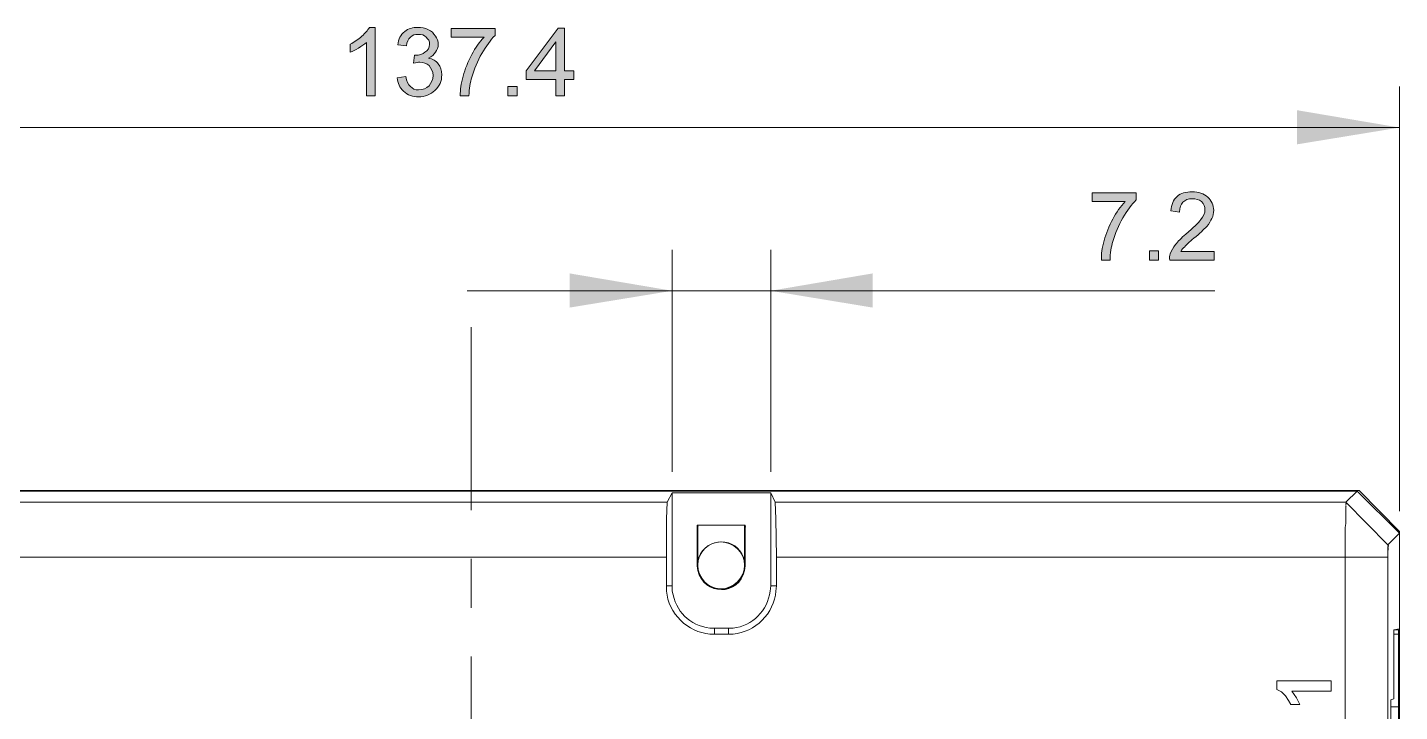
# Model space of a CAD drawing. Header units: millimetres. Extents: x 0 to 297, y 0 to 210.
# Drawn here: x 63.7 to 113.9, y 143.2 to 168.2 of the extents above; entities that cross this region are included whole.
import ezdxf

# ---------------------------------------------------------------- set-up
doc = ezdxf.new("R2010")
doc.units = ezdxf.units.MM

msp = doc.modelspace()

# ---------------------------------------------------------------- hatches: boundary and pattern name
h = msp.add_hatch(color=7)
edge = h.paths.add_edge_path(flags=0)
edge.add_spline(control_points=[(76.429588, 165.723851), (76.429588, 165.723851), (76.112088, 165.723851), (76.112088, 165.723851), (76.112088, 165.723851), (76.112088, 167.671149), (76.112088, 167.671149), (76.027386, 167.607649), (75.94279, 167.544149), (75.81579, 167.459553), (75.709886, 167.396053), (75.604088, 167.353649), (75.519386, 167.311351), (75.519386, 167.311351), (75.519386, 167.607649), (75.519386, 167.607649), (75.667588, 167.692351), (75.81579, 167.777053), (75.94279, 167.904053), (76.06979, 168.009851), (76.154386, 168.115649), (76.217886, 168.221553), (76.217886, 168.221553), (76.429588, 168.221553), (76.429588, 168.221553), (76.429588, 168.221553), (76.429588, 165.723851), (76.429588, 165.723851)], knot_values=[0, 0, 0, 0, 1, 1, 1, 2, 2, 2, 3, 3, 3, 4, 4, 4, 5, 5, 5, 6, 6, 6, 7, 7, 7, 8, 8, 8, 9, 9, 9, 9], degree=3, periodic=1)
edge = h.paths.add_edge_path(flags=0)
edge.add_spline(control_points=[(77.233886, 166.380053), (77.233886, 166.380053), (77.551386, 166.422351), (77.551386, 166.422351), (77.572588, 166.253053), (77.636088, 166.126053), (77.72079, 166.062553), (77.78429, 165.977851), (77.890088, 165.935553), (78.017088, 165.935553), (78.186386, 165.935553), (78.29229, 165.999053), (78.398088, 166.083649), (78.48279, 166.189553), (78.54629, 166.316553), (78.54629, 166.464649), (78.54629, 166.612851), (78.48279, 166.718649), (78.398088, 166.824553), (78.313386, 166.909149), (78.186386, 166.951553), (78.059386, 166.951553), (77.995886, 166.951553), (77.932386, 166.930351), (77.826588, 166.909149), (77.826588, 166.909149), (77.868886, 167.205553), (77.868886, 167.205553), (77.890088, 167.205553), (77.91129, 167.205553), (77.91129, 167.205553), (78.03829, 167.205553), (78.16529, 167.247851), (78.249886, 167.311351), (78.35579, 167.374851), (78.41929, 167.480649), (78.41929, 167.607649), (78.41929, 167.713553), (78.376886, 167.798149), (78.29229, 167.861649), (78.22879, 167.946351), (78.122886, 167.967553), (77.995886, 167.967553), (77.890088, 167.967553), (77.78429, 167.946351), (77.72079, 167.861649), (77.636088, 167.798149), (77.59379, 167.692351), (77.572588, 167.544149), (77.572588, 167.544149), (77.255088, 167.586553), (77.255088, 167.586553), (77.27629, 167.798149), (77.360886, 167.946351), (77.509088, 168.073351), (77.636088, 168.179149), (77.805386, 168.221553), (77.995886, 168.221553), (78.122886, 168.221553), (78.249886, 168.200351), (78.376886, 168.136851), (78.48279, 168.094553), (78.567386, 168.009851), (78.630886, 167.904053), (78.694386, 167.819351), (78.73679, 167.713553), (78.73679, 167.607649), (78.73679, 167.501851), (78.694386, 167.396053), (78.630886, 167.311351), (78.588588, 167.226649), (78.503886, 167.163149), (78.376886, 167.099649), (78.525088, 167.078553), (78.652088, 166.993851), (78.73679, 166.888053), (78.821386, 166.782149), (78.86379, 166.655149), (78.86379, 166.485851), (78.86379, 166.253053), (78.779088, 166.083649), (78.60979, 165.914351), (78.461588, 165.766149), (78.249886, 165.681553), (78.017088, 165.681553), (77.805386, 165.681553), (77.614886, 165.745053), (77.46679, 165.893149), (77.318588, 166.020149), (77.255088, 166.189553), (77.233886, 166.380053), (77.233886, 166.380053), (77.233886, 166.380053), (77.233886, 166.380053)], knot_values=[0, 0, 0, 0, 1, 1, 1, 2, 2, 2, 3, 3, 3, 4, 4, 4, 5, 5, 5, 6, 6, 6, 7, 7, 7, 8, 8, 8, 9, 9, 9, 10, 10, 10, 11, 11, 11, 12, 12, 12, 13, 13, 13, 14, 14, 14, 15, 15, 15, 16, 16, 16, 17, 17, 17, 18, 18, 18, 19, 19, 19, 20, 20, 20, 21, 21, 21, 22, 22, 22, 23, 23, 23, 24, 24, 24, 25, 25, 25, 26, 26, 26, 27, 27, 27, 28, 28, 28, 29, 29, 29, 30, 30, 30, 31, 31, 31, 31], degree=3, periodic=1)
edge = h.paths.add_edge_path(flags=0)
edge.add_spline(control_points=[(79.202386, 167.861649), (79.202386, 167.861649), (79.202386, 168.179149), (79.202386, 168.179149), (79.202386, 168.179149), (80.811088, 168.179149), (80.811088, 168.179149), (80.811088, 168.179149), (80.811088, 167.925149), (80.811088, 167.925149), (80.64179, 167.755851), (80.493588, 167.544149), (80.32429, 167.269053), (80.176088, 166.993851), (80.049088, 166.697553), (79.964386, 166.401149), (79.900886, 166.210649), (79.858588, 165.977851), (79.858588, 165.723851), (79.858588, 165.723851), (79.541088, 165.723851), (79.541088, 165.723851), (79.541088, 165.935553), (79.56229, 166.168351), (79.646886, 166.443553), (79.710386, 166.697553), (79.81629, 166.972649), (79.964386, 167.226649), (80.091386, 167.480649), (80.239588, 167.692351), (80.408886, 167.861649), (80.408886, 167.861649), (79.202386, 167.861649), (79.202386, 167.861649)], knot_values=[0, 0, 0, 0, 1, 1, 1, 2, 2, 2, 3, 3, 3, 4, 4, 4, 5, 5, 5, 6, 6, 6, 7, 7, 7, 8, 8, 8, 9, 9, 9, 10, 10, 10, 11, 11, 11, 11], degree=3, periodic=1)
edge = h.paths.add_edge_path(flags=0)
edge.add_spline(control_points=[(81.27679, 165.723851), (81.27679, 165.723851), (81.27679, 166.062553), (81.27679, 166.062553), (81.27679, 166.062553), (81.615386, 166.062553), (81.615386, 166.062553), (81.615386, 166.062553), (81.615386, 165.723851), (81.615386, 165.723851), (81.615386, 165.723851), (81.27679, 165.723851), (81.27679, 165.723851)], knot_values=[0, 0, 0, 0, 1, 1, 1, 2, 2, 2, 3, 3, 3, 4, 4, 4, 4], degree=3, periodic=1)
edge = h.paths.add_edge_path(flags=0)
edge.add_spline(control_points=[(83.033588, 165.723851), (83.033588, 165.723851), (83.033588, 166.316553), (83.033588, 166.316553), (83.033588, 166.316553), (81.954088, 166.316553), (81.954088, 166.316553), (81.954088, 166.316553), (81.954088, 166.634053), (81.954088, 166.634053), (81.954088, 166.634053), (83.11829, 168.200351), (83.11829, 168.200351), (83.11829, 168.200351), (83.351088, 168.200351), (83.351088, 168.200351), (83.351088, 168.200351), (83.351088, 166.634053), (83.351088, 166.634053), (83.351088, 166.634053), (83.68979, 166.634053), (83.68979, 166.634053), (83.68979, 166.634053), (83.68979, 166.316553), (83.68979, 166.316553), (83.68979, 166.316553), (83.351088, 166.316553), (83.351088, 166.316553), (83.351088, 166.316553), (83.351088, 165.723851), (83.351088, 165.723851), (83.351088, 165.723851), (83.033588, 165.723851), (83.033588, 165.723851)], knot_values=[0, 0, 0, 0, 1, 1, 1, 2, 2, 2, 3, 3, 3, 4, 4, 4, 5, 5, 5, 6, 6, 6, 7, 7, 7, 8, 8, 8, 9, 9, 9, 10, 10, 10, 11, 11, 11, 11], degree=3, periodic=1)
edge = h.paths.add_edge_path(flags=0)
edge.add_spline(control_points=[(83.033588, 166.634053), (83.033588, 166.634053), (83.033588, 167.692351), (83.033588, 167.692351), (83.033588, 167.692351), (82.250386, 166.634053), (82.250386, 166.634053), (82.250386, 166.634053), (83.033588, 166.634053), (83.033588, 166.634053)], knot_values=[0, 0, 0, 0, 1, 1, 1, 2, 2, 2, 3, 3, 3, 3], degree=3, periodic=1)
h = msp.add_hatch(color=7)
h.dxf.hatch_style = 2
h.paths.add_polyline_path([(113.873386, 164.559649), (110.126886, 165.194649), (110.126886, 163.945851)])
h = msp.add_hatch(color=7)
edge = h.paths.add_edge_path(flags=0)
edge.add_spline(control_points=[(102.633886, 161.850351), (102.633886, 161.850351), (102.633886, 162.167851), (102.633886, 162.167851), (102.633886, 162.167851), (104.242588, 162.167851), (104.242588, 162.167851), (104.242588, 162.167851), (104.242588, 161.913851), (104.242588, 161.913851), (104.07329, 161.744553), (103.925088, 161.532851), (103.75579, 161.257649), (103.607588, 160.982553), (103.480588, 160.686149), (103.395886, 160.389851), (103.332386, 160.199351), (103.290088, 159.966553), (103.290088, 159.712553), (103.290088, 159.712553), (102.972588, 159.712553), (102.972588, 159.712553), (102.972588, 159.924149), (102.99379, 160.157053), (103.078386, 160.432149), (103.141886, 160.686149), (103.24779, 160.961351), (103.395886, 161.215351), (103.522886, 161.469351), (103.671088, 161.681053), (103.840386, 161.850351), (103.840386, 161.850351), (102.633886, 161.850351), (102.633886, 161.850351)], knot_values=[0, 0, 0, 0, 1, 1, 1, 2, 2, 2, 3, 3, 3, 4, 4, 4, 5, 5, 5, 6, 6, 6, 7, 7, 7, 8, 8, 8, 9, 9, 9, 10, 10, 10, 11, 11, 11, 11], degree=3, periodic=1)
edge = h.paths.add_edge_path(flags=0)
edge.add_spline(control_points=[(104.729386, 159.712553), (104.729386, 159.712553), (104.729386, 160.051149), (104.729386, 160.051149), (104.729386, 160.051149), (105.068088, 160.051149), (105.068088, 160.051149), (105.068088, 160.051149), (105.068088, 159.712553), (105.068088, 159.712553), (105.068088, 159.712553), (104.729386, 159.712553), (104.729386, 159.712553)], knot_values=[0, 0, 0, 0, 1, 1, 1, 2, 2, 2, 3, 3, 3, 4, 4, 4, 4], degree=3, periodic=1)
edge = h.paths.add_edge_path(flags=0)
edge.add_spline(control_points=[(107.100088, 160.030053), (107.100088, 160.030053), (107.100088, 159.712553), (107.100088, 159.712553), (107.100088, 159.712553), (105.47029, 159.712553), (105.47029, 159.712553), (105.449088, 159.797149), (105.47029, 159.881851), (105.491386, 159.945351), (105.53379, 160.051149), (105.59729, 160.178149), (105.681886, 160.284053), (105.766588, 160.389851), (105.893588, 160.516851), (106.062886, 160.665053), (106.338088, 160.897851), (106.507386, 161.067149), (106.61329, 161.194149), (106.697886, 161.321149), (106.761386, 161.427053), (106.761386, 161.554053), (106.761386, 161.659851), (106.719088, 161.765649), (106.634386, 161.850351), (106.54979, 161.935053), (106.42279, 161.956149), (106.29579, 161.956149), (106.147588, 161.956149), (106.04179, 161.913851), (105.957088, 161.829149), (105.872386, 161.744553), (105.830088, 161.638649), (105.830088, 161.469351), (105.830088, 161.469351), (105.512588, 161.511649), (105.512588, 161.511649), (105.53379, 161.744553), (105.59729, 161.913851), (105.745386, 162.040851), (105.872386, 162.167851), (106.062886, 162.210149), (106.29579, 162.210149), (106.528588, 162.210149), (106.719088, 162.146649), (106.86729, 162.019649), (106.99429, 161.892649), (107.078886, 161.723351), (107.078886, 161.532851), (107.078886, 161.427053), (107.05779, 161.342351), (107.015386, 161.236553), (106.973088, 161.151851), (106.909588, 161.046053), (106.824886, 160.940149), (106.719088, 160.834351), (106.570886, 160.686149), (106.35929, 160.516851), (106.189886, 160.368649), (106.062886, 160.262851), (106.020588, 160.199351), (105.957088, 160.157053), (105.91479, 160.093553), (105.872386, 160.030053), (105.872386, 160.030053), (107.100088, 160.030053), (107.100088, 160.030053)], knot_values=[0, 0, 0, 0, 1, 1, 1, 2, 2, 2, 3, 3, 3, 4, 4, 4, 5, 5, 5, 6, 6, 6, 7, 7, 7, 8, 8, 8, 9, 9, 9, 10, 10, 10, 11, 11, 11, 12, 12, 12, 13, 13, 13, 14, 14, 14, 15, 15, 15, 16, 16, 16, 17, 17, 17, 18, 18, 18, 19, 19, 19, 20, 20, 20, 21, 21, 21, 22, 22, 22, 22], degree=3, periodic=1)
h = msp.add_hatch(color=7)
h.dxf.hatch_style = 2
h.paths.add_polyline_path([(87.288088, 158.590649), (83.541588, 159.225649), (83.541588, 157.976851)])
h = msp.add_hatch(color=7)
h.dxf.hatch_style = 2
h.paths.add_polyline_path([(90.886386, 158.590649), (94.61179, 159.225649), (94.61179, 157.976851)])

# ---------------------------------------------------------------- linework, layer by layer
at = {"color": 7, "lineweight": 5}
for points in [[(83.033588, 165.723851), (83.033588, 166.316553), (81.954088, 166.316553), (81.954088, 166.634053), (83.11829, 168.200351), (83.351088, 168.200351), (83.351088, 166.634053), (83.68979, 166.634053), (83.68979, 166.316553), (83.351088, 166.316553), (83.351088, 165.723851)], [(83.033588, 166.634053), (83.033588, 167.692351), (82.250386, 166.634053)], [(81.27679, 165.723851), (81.27679, 166.062553), (81.615386, 166.062553), (81.615386, 165.723851)], [(104.729386, 159.712553), (104.729386, 160.051149), (105.068088, 160.051149), (105.068088, 159.712553)]]:
    msp.add_lwpolyline(points, close=True, dxfattribs=at)
at = {"color": 7, "lineweight": 18}
for points in [[(113.873386, 166.062553), (113.873386, 150.526149)], [(45.33579, 164.559649), (113.873386, 164.559649)], [(87.288088, 160.093553), (87.288088, 151.965553)], [(90.886386, 160.093553), (90.886386, 151.965553)], [(79.795088, 158.590649), (107.12129, 158.590649)], [(79.94329, 157.257149), (79.94329, 150.568553)], [(79.94329, 148.790553), (79.94329, 146.991351)], [(79.94329, 145.213351), (79.94329, 134.503053)]]:
    msp.add_lwpolyline(points, dxfattribs=at)
at = {"color": 7, "lineweight": 13}
for points in [[(47.515886, 151.288149), (112.39179, 151.288149)], [(112.32829, 151.267053), (47.537088, 151.267053)], [(87.288088, 151.203553), (87.097588, 150.864851)], [(87.288088, 151.203553), (87.288088, 147.795649)], [(90.886386, 151.203553), (87.288088, 151.203553)], [(90.886386, 151.203553), (90.886386, 147.795649)], [(90.886386, 151.203553), (91.05579, 150.864851)], [(112.32829, 151.267053), (111.904886, 150.864851)], [(112.32829, 151.267053), (113.873386, 149.721851)], [(112.39179, 151.288149), (113.873386, 149.785351)], [(87.097588, 150.864851), (47.93929, 150.864851)], [(87.097588, 150.864851), (87.076386, 150.251053), (87.076386, 148.854053)], [(111.904886, 150.864851), (91.05579, 150.864851)], [(91.05579, 150.864851), (91.076886, 150.251053)], [(111.904886, 150.864851), (113.450088, 149.298553)], [(111.904886, 150.843649), (111.926088, 150.822553)], [(111.904886, 150.843649), (111.926088, 150.822553)], [(111.904886, 150.822553), (111.926088, 150.801351)], [(111.904886, 150.822553), (111.926088, 150.801351)], [(111.904886, 150.801351), (111.926088, 150.780149)], [(111.904886, 150.780149), (111.904886, 150.737851)], [(111.904886, 150.780149), (111.926088, 150.759053)], [(111.904886, 150.716649), (111.904886, 150.632053)], [(111.904886, 150.716649), (111.926088, 150.695553)], [(111.904886, 150.632053), (111.904886, 150.547351)], [(111.904886, 150.547351), (111.904886, 150.441553)], [(88.19829, 150.018149), (88.19829, 148.536553)], [(88.19829, 150.018149), (89.955088, 150.018149)], [(88.219386, 150.018149), (88.219386, 149.975851), (88.219386, 148.536553)], [(88.219386, 149.975851), (88.240588, 149.954649)], [(89.933886, 150.018149), (89.933886, 149.975851)], [(89.933886, 149.975851), (89.933886, 148.536553)], [(89.955088, 150.018149), (89.955088, 148.536553)], [(89.955088, 149.975851), (89.97629, 149.954649)], [(91.076886, 150.251053), (91.098088, 148.854053)], [(111.904886, 150.081649), (111.88379, 149.933553)], [(111.904886, 150.441553), (111.904886, 150.335649)], [(111.904886, 150.335649), (111.904886, 150.208649)], [(111.904886, 150.208649), (111.904886, 150.081649)], [(111.88379, 149.933553), (111.88379, 149.785351)], [(111.88379, 149.785351), (111.88379, 149.637149)], [(111.88379, 149.637149), (111.88379, 149.467851)], [(111.88379, 149.467851), (111.88379, 149.298553)], [(113.873386, 149.721851), (113.450088, 149.298553)], [(113.873386, 149.785351), (113.873386, 113.865553)], [(113.873386, 149.721851), (113.873386, 146.229351)], [(111.88379, 149.298553), (111.88379, 149.129149)], [(113.450088, 149.298553), (113.47129, 149.277351)], [(113.450088, 149.298553), (113.47129, 149.277351)], [(113.450088, 149.298553), (113.47129, 149.277351)], [(113.450088, 149.298553), (113.47129, 149.277351)], [(113.450088, 149.298553), (113.47129, 149.277351)], [(113.450088, 149.298553), (113.47129, 149.277351)], [(113.450088, 149.277351), (113.47129, 149.256149)], [(113.450088, 149.277351), (113.47129, 149.256149)], [(113.450088, 149.277351), (113.47129, 149.256149)], [(113.450088, 149.256149), (113.47129, 149.235053)], [(113.450088, 149.256149), (113.47129, 149.235053)], [(113.450088, 149.235053), (113.47129, 149.213851)], [(113.450088, 149.235053), (113.450088, 149.192649), (113.47129, 149.171553)], [(113.450088, 149.171553), (113.450088, 149.129149), (113.47129, 149.108053)], [(113.450088, 149.108053), (113.450088, 149.065649), (113.450088, 149.023351), (113.450088, 148.981053), (113.450088, 148.938649), (113.450088, 148.896351), (113.450088, 148.854053)], [(46.457588, 148.854053), (87.076386, 148.854053)], [(87.076386, 148.854053), (87.076386, 147.795649)], [(91.098088, 148.854053), (91.098088, 147.795649)], [(91.098088, 148.854053), (113.450088, 148.854053)], [(111.88379, 148.854053), (111.88379, 114.775649)], [(113.450088, 148.854053), (113.450088, 114.775649)], [(87.288088, 147.795649), (87.076386, 147.795649)], [(91.098088, 147.795649), (90.886386, 147.795649)], [(88.83329, 146.250553), (88.83329, 146.038851)], [(89.34129, 146.250553), (88.83329, 146.250553)], [(89.34129, 146.038851), (88.83329, 146.038851)], [(89.34129, 146.250553), (89.34129, 146.038851)], [(113.873386, 146.229351), (113.66179, 146.187053)], [(113.66179, 146.187053), (113.66179, 143.668149)], [(113.66179, 146.038851), (113.831088, 146.038851)], [(113.682886, 146.187053), (113.831088, 146.187053)], [(113.831088, 146.187053), (113.831088, 139.096149)], [(109.386088, 144.324351), (111.37579, 144.324351)], [(109.386088, 144.324351), (109.386088, 144.006851)], [(109.386088, 144.006851), (109.555386, 143.922149)], [(111.37579, 143.943351), (109.936386, 143.943351)], [(109.936386, 143.943351), (110.10579, 143.710553), (110.23279, 143.456553)], [(111.37579, 144.324351), (111.37579, 143.943351)], [(109.555386, 143.922149), (109.703588, 143.774053)], [(109.703588, 143.774053), (109.809386, 143.604649)], [(109.809386, 143.604649), (109.894088, 143.456553)], [(110.23279, 143.456553), (109.894088, 143.456553)], [(113.66179, 143.668149), (113.555886, 143.625851)], [(113.555886, 143.625851), (113.555886, 141.615053)], [(113.555886, 143.371851), (113.831088, 143.371851)]]:
    msp.add_lwpolyline(points, dxfattribs=at)
at = {"color": 7, "lineweight": 5}
for points, knots in [([(76.429588, 165.723851), (76.429588, 165.723851), (76.112088, 165.723851), (76.112088, 165.723851), (76.112088, 165.723851), (76.112088, 167.671149), (76.112088, 167.671149), (76.027386, 167.607649), (75.94279, 167.544149), (75.81579, 167.459553), (75.709886, 167.396053), (75.604088, 167.353649), (75.519386, 167.311351), (75.519386, 167.311351), (75.519386, 167.607649), (75.519386, 167.607649), (75.667588, 167.692351), (75.81579, 167.777053), (75.94279, 167.904053), (76.06979, 168.009851), (76.154386, 168.115649), (76.217886, 168.221553), (76.217886, 168.221553), (76.429588, 168.221553), (76.429588, 168.221553), (76.429588, 168.221553), (76.429588, 165.723851), (76.429588, 165.723851)], [0, 0, 0, 0, 1, 1, 1, 2, 2, 2, 3, 3, 3, 4, 4, 4, 5, 5, 5, 6, 6, 6, 7, 7, 7, 8, 8, 8, 9, 9, 9, 9]), ([(77.233886, 166.380053), (77.233886, 166.380053), (77.551386, 166.422351), (77.551386, 166.422351), (77.572588, 166.253053), (77.636088, 166.126053), (77.72079, 166.062553), (77.78429, 165.977851), (77.890088, 165.935553), (78.017088, 165.935553), (78.186386, 165.935553), (78.29229, 165.999053), (78.398088, 166.083649), (78.48279, 166.189553), (78.54629, 166.316553), (78.54629, 166.464649), (78.54629, 166.612851), (78.48279, 166.718649), (78.398088, 166.824553), (78.313386, 166.909149), (78.186386, 166.951553), (78.059386, 166.951553), (77.995886, 166.951553), (77.932386, 166.930351), (77.826588, 166.909149), (77.826588, 166.909149), (77.868886, 167.205553), (77.868886, 167.205553), (77.890088, 167.205553), (77.91129, 167.205553), (77.91129, 167.205553), (78.03829, 167.205553), (78.16529, 167.247851), (78.249886, 167.311351), (78.35579, 167.374851), (78.41929, 167.480649), (78.41929, 167.607649), (78.41929, 167.713553), (78.376886, 167.798149), (78.29229, 167.861649), (78.22879, 167.946351), (78.122886, 167.967553), (77.995886, 167.967553), (77.890088, 167.967553), (77.78429, 167.946351), (77.72079, 167.861649), (77.636088, 167.798149), (77.59379, 167.692351), (77.572588, 167.544149), (77.572588, 167.544149), (77.255088, 167.586553), (77.255088, 167.586553), (77.27629, 167.798149), (77.360886, 167.946351), (77.509088, 168.073351), (77.636088, 168.179149), (77.805386, 168.221553), (77.995886, 168.221553), (78.122886, 168.221553), (78.249886, 168.200351), (78.376886, 168.136851), (78.48279, 168.094553), (78.567386, 168.009851), (78.630886, 167.904053), (78.694386, 167.819351), (78.73679, 167.713553), (78.73679, 167.607649), (78.73679, 167.501851), (78.694386, 167.396053), (78.630886, 167.311351), (78.588588, 167.226649), (78.503886, 167.163149), (78.376886, 167.099649), (78.525088, 167.078553), (78.652088, 166.993851), (78.73679, 166.888053), (78.821386, 166.782149), (78.86379, 166.655149), (78.86379, 166.485851), (78.86379, 166.253053), (78.779088, 166.083649), (78.60979, 165.914351), (78.461588, 165.766149), (78.249886, 165.681553), (78.017088, 165.681553), (77.805386, 165.681553), (77.614886, 165.745053), (77.46679, 165.893149), (77.318588, 166.020149), (77.255088, 166.189553), (77.233886, 166.380053), (77.233886, 166.380053), (77.233886, 166.380053), (77.233886, 166.380053)], [0, 0, 0, 0, 1, 1, 1, 2, 2, 2, 3, 3, 3, 4, 4, 4, 5, 5, 5, 6, 6, 6, 7, 7, 7, 8, 8, 8, 9, 9, 9, 10, 10, 10, 11, 11, 11, 12, 12, 12, 13, 13, 13, 14, 14, 14, 15, 15, 15, 16, 16, 16, 17, 17, 17, 18, 18, 18, 19, 19, 19, 20, 20, 20, 21, 21, 21, 22, 22, 22, 23, 23, 23, 24, 24, 24, 25, 25, 25, 26, 26, 26, 27, 27, 27, 28, 28, 28, 29, 29, 29, 30, 30, 30, 31, 31, 31, 31]), ([(79.202386, 167.861649), (79.202386, 167.861649), (79.202386, 168.179149), (79.202386, 168.179149), (79.202386, 168.179149), (80.811088, 168.179149), (80.811088, 168.179149), (80.811088, 168.179149), (80.811088, 167.925149), (80.811088, 167.925149), (80.64179, 167.755851), (80.493588, 167.544149), (80.32429, 167.269053), (80.176088, 166.993851), (80.049088, 166.697553), (79.964386, 166.401149), (79.900886, 166.210649), (79.858588, 165.977851), (79.858588, 165.723851), (79.858588, 165.723851), (79.541088, 165.723851), (79.541088, 165.723851), (79.541088, 165.935553), (79.56229, 166.168351), (79.646886, 166.443553), (79.710386, 166.697553), (79.81629, 166.972649), (79.964386, 167.226649), (80.091386, 167.480649), (80.239588, 167.692351), (80.408886, 167.861649), (80.408886, 167.861649), (79.202386, 167.861649), (79.202386, 167.861649)], [0, 0, 0, 0, 1, 1, 1, 2, 2, 2, 3, 3, 3, 4, 4, 4, 5, 5, 5, 6, 6, 6, 7, 7, 7, 8, 8, 8, 9, 9, 9, 10, 10, 10, 11, 11, 11, 11]), ([(102.633886, 161.850351), (102.633886, 161.850351), (102.633886, 162.167851), (102.633886, 162.167851), (102.633886, 162.167851), (104.242588, 162.167851), (104.242588, 162.167851), (104.242588, 162.167851), (104.242588, 161.913851), (104.242588, 161.913851), (104.07329, 161.744553), (103.925088, 161.532851), (103.75579, 161.257649), (103.607588, 160.982553), (103.480588, 160.686149), (103.395886, 160.389851), (103.332386, 160.199351), (103.290088, 159.966553), (103.290088, 159.712553), (103.290088, 159.712553), (102.972588, 159.712553), (102.972588, 159.712553), (102.972588, 159.924149), (102.99379, 160.157053), (103.078386, 160.432149), (103.141886, 160.686149), (103.24779, 160.961351), (103.395886, 161.215351), (103.522886, 161.469351), (103.671088, 161.681053), (103.840386, 161.850351), (103.840386, 161.850351), (102.633886, 161.850351), (102.633886, 161.850351)], [0, 0, 0, 0, 1, 1, 1, 2, 2, 2, 3, 3, 3, 4, 4, 4, 5, 5, 5, 6, 6, 6, 7, 7, 7, 8, 8, 8, 9, 9, 9, 10, 10, 10, 11, 11, 11, 11]), ([(107.100088, 160.030053), (107.100088, 160.030053), (107.100088, 159.712553), (107.100088, 159.712553), (107.100088, 159.712553), (105.47029, 159.712553), (105.47029, 159.712553), (105.449088, 159.797149), (105.47029, 159.881851), (105.491386, 159.945351), (105.53379, 160.051149), (105.59729, 160.178149), (105.681886, 160.284053), (105.766588, 160.389851), (105.893588, 160.516851), (106.062886, 160.665053), (106.338088, 160.897851), (106.507386, 161.067149), (106.61329, 161.194149), (106.697886, 161.321149), (106.761386, 161.427053), (106.761386, 161.554053), (106.761386, 161.659851), (106.719088, 161.765649), (106.634386, 161.850351), (106.54979, 161.935053), (106.42279, 161.956149), (106.29579, 161.956149), (106.147588, 161.956149), (106.04179, 161.913851), (105.957088, 161.829149), (105.872386, 161.744553), (105.830088, 161.638649), (105.830088, 161.469351), (105.830088, 161.469351), (105.512588, 161.511649), (105.512588, 161.511649), (105.53379, 161.744553), (105.59729, 161.913851), (105.745386, 162.040851), (105.872386, 162.167851), (106.062886, 162.210149), (106.29579, 162.210149), (106.528588, 162.210149), (106.719088, 162.146649), (106.86729, 162.019649), (106.99429, 161.892649), (107.078886, 161.723351), (107.078886, 161.532851), (107.078886, 161.427053), (107.05779, 161.342351), (107.015386, 161.236553), (106.973088, 161.151851), (106.909588, 161.046053), (106.824886, 160.940149), (106.719088, 160.834351), (106.570886, 160.686149), (106.35929, 160.516851), (106.189886, 160.368649), (106.062886, 160.262851), (106.020588, 160.199351), (105.957088, 160.157053), (105.91479, 160.093553), (105.872386, 160.030053), (105.872386, 160.030053), (107.100088, 160.030053), (107.100088, 160.030053)], [0, 0, 0, 0, 1, 1, 1, 2, 2, 2, 3, 3, 3, 4, 4, 4, 5, 5, 5, 6, 6, 6, 7, 7, 7, 8, 8, 8, 9, 9, 9, 10, 10, 10, 11, 11, 11, 12, 12, 12, 13, 13, 13, 14, 14, 14, 15, 15, 15, 16, 16, 16, 17, 17, 17, 18, 18, 18, 19, 19, 19, 20, 20, 20, 21, 21, 21, 22, 22, 22, 22])]:
    msp.add_open_spline(points, degree=3, knots=knots, dxfattribs=at)
at = {"color": 7, "lineweight": 13}
for points in [[(89.933886, 148.663553), (89.933886, 148.663553), (89.891588, 148.832851), (89.891588, 148.832851), (89.647501, 149.592734), (88.530889, 149.59665), (88.26179, 148.832851), (88.26179, 148.832851), (88.219386, 148.663553), (88.219386, 148.663553)], [(111.88379, 148.854053), (111.88379, 148.854053), (111.88379, 148.875149), (111.88379, 148.875149), (111.88379, 148.952725), (111.88379, 149.030442), (111.88379, 149.108053), (111.88379, 149.108053), (111.88379, 149.129149), (111.88379, 149.129149)], [(88.19829, 148.536553), (88.19829, 148.536553), (88.219386, 148.367149), (88.219386, 148.367149), (88.453313, 147.43832), (89.721584, 147.416836), (89.933886, 148.367149), (89.933886, 148.367149), (89.955088, 148.536553), (89.955088, 148.536553)], [(88.219386, 148.536553), (88.219386, 148.536553), (88.240588, 148.367149), (88.240588, 148.367149), (88.45229, 147.479243), (89.7001, 147.442236), (89.91279, 148.367149), (89.91279, 148.367149), (89.933886, 148.536553), (89.933886, 148.536553)], [(87.076386, 147.795649), (87.076386, 147.795649), (87.076386, 147.605149), (87.076386, 147.605149), (87.149799, 146.796935), (87.853308, 146.098435), (88.663886, 146.038851), (88.663886, 146.038851), (88.83329, 146.038851), (88.83329, 146.038851)], [(87.288088, 147.795649), (87.288088, 147.795649), (87.288088, 147.605149), (87.288088, 147.605149), (87.417592, 146.857648), (87.908306, 146.354234), (88.663886, 146.250553), (88.663886, 146.250553), (88.83329, 146.250553), (88.83329, 146.250553)], [(89.34129, 146.038851), (89.34129, 146.038851), (89.510588, 146.038851), (89.510588, 146.038851), (90.314886, 146.10482), (91.020512, 146.793725), (91.076886, 147.605149), (91.076886, 147.605149), (91.098088, 147.795649), (91.098088, 147.795649)], [(89.34129, 146.250553), (89.34129, 146.250553), (89.510588, 146.250553), (89.510588, 146.250553), (90.22461, 146.341534), (90.774308, 146.891127), (90.86529, 147.605149), (90.86529, 147.605149), (90.886386, 147.795649), (90.886386, 147.795649)]]:
    msp.add_open_spline(points, degree=3, knots=[0, 0, 0, 0, 1, 1, 1, 2, 2, 2, 3, 3, 3, 3], dxfattribs=at)
at = {"color": 7, "lineweight": 18}
msp.add_open_spline([(88.219386, 148.557649), (88.219386, 148.092053), (88.600386, 147.689851), (89.066088, 147.689851), (89.53179, 147.689851), (89.933886, 148.092053), (89.933886, 148.557649), (89.933886, 149.023351), (89.53179, 149.404351), (89.066088, 149.404351), (88.600386, 149.404351), (88.219386, 149.023351), (88.219386, 148.557649), (88.219386, 148.557649), (88.219386, 148.557649), (88.219386, 148.557649)], degree=3, knots=[0, 0, 0, 0, 1, 1, 1, 2, 2, 2, 3, 3, 3, 4, 4, 4, 5, 5, 5, 5], dxfattribs=at)

doc.saveas('drawing.dxf')
